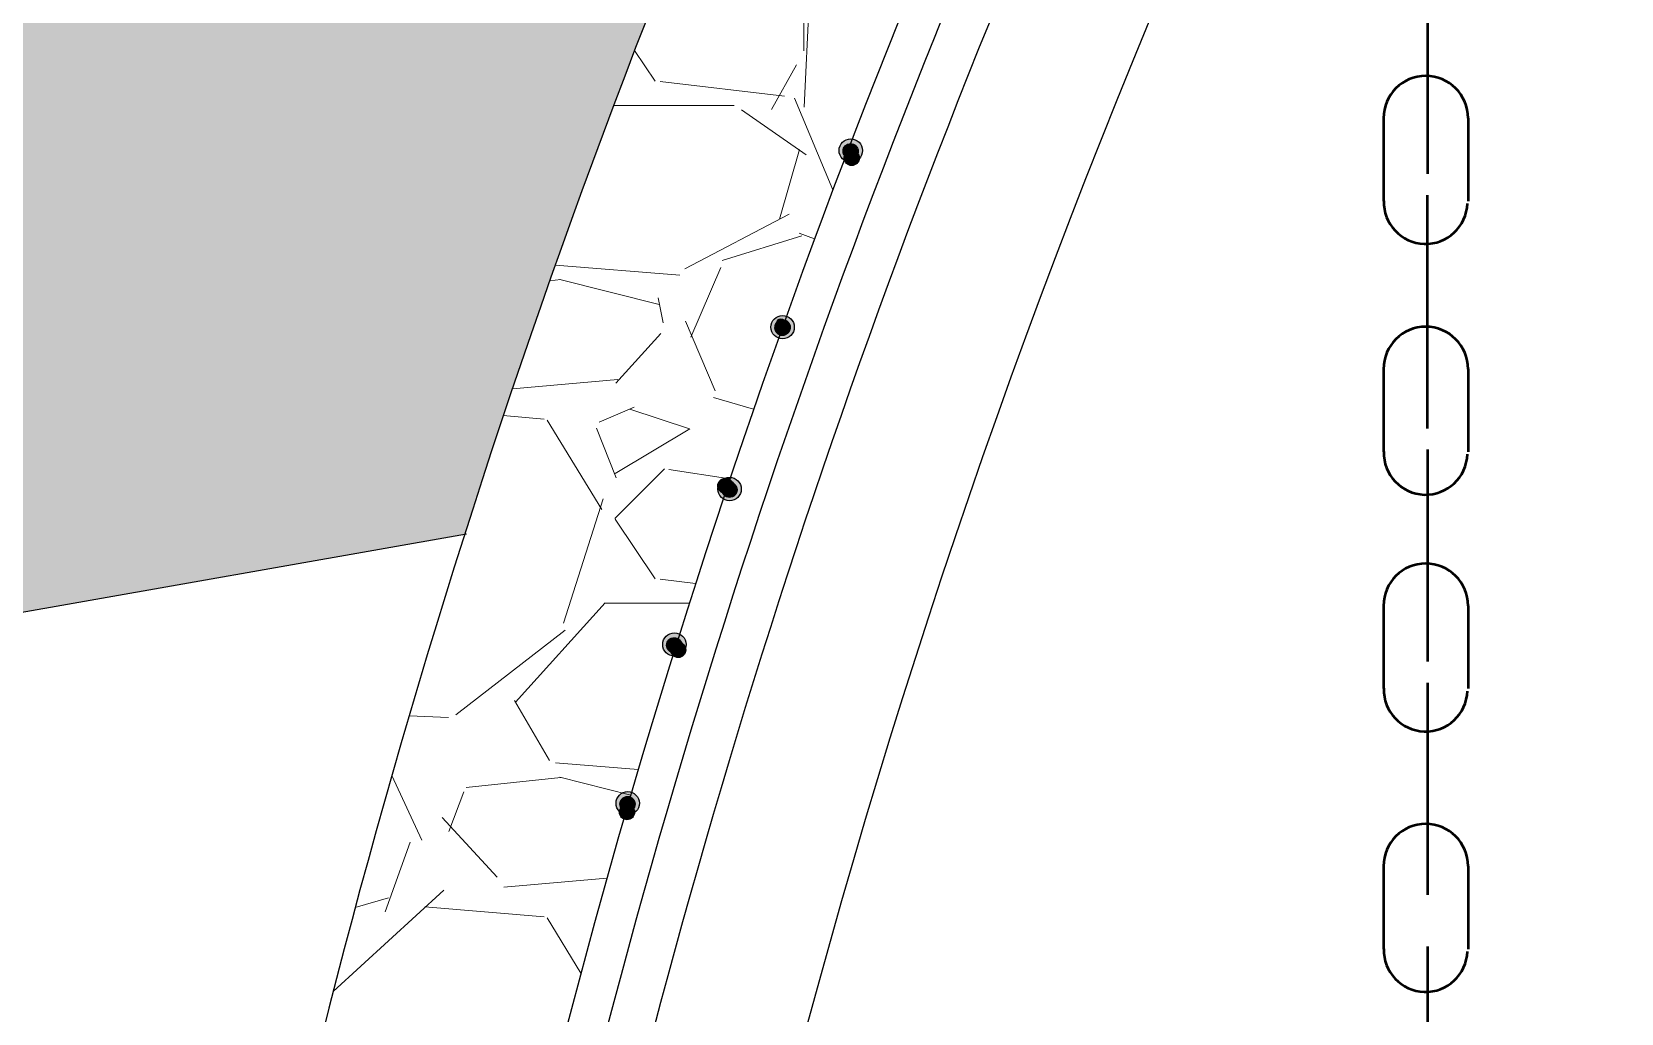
# Model space of a CAD drawing. Header units: millimetres. Extents: x -46762 to 161452, y -66984 to 31524.
# Drawn here: x -41560 to -40546, y -10962 to -10336 of the extents above; entities that cross this region are included whole.
import ezdxf

# ---------------------------------------------------------------- set-up
doc = ezdxf.new("R2010")
doc.units = ezdxf.units.MM
doc.header["$LTSCALE"] = 0.5

msp = doc.modelspace()

# ---------------------------------------------------------------- hatches: boundary and pattern name
h = msp.add_hatch(color=253)
edge = h.paths.add_edge_path()
edge.add_arc((-40560.81554833348, -9471.19466063724), 750.8677013609963, 169.7869632429747, 179.9999999999986, ccw=False)
edge.add_line((-41299.78596844349, -9338.05930414019), (-42195.51129969807, -9497.489994129392))
edge.add_spline(control_points=[(-42195.51129969822, -9497.48999412971), (-42203.95704006245, -9512.279287238702), (-42285.22617153623, -9660.926763339403), (-42378.54440431749, -9970.760183376982), (-42373.85420781885, -10414.21042860185), (-42357.0918755703, -10699.98011144869), (-42335.4875966441, -10842.22618739212)], knot_values=[6.856157176669029, 6.856157176669029, 6.856157176669029, 6.856157176669029, 7.879986155391713, 17.03746353602673, 25.78178237767091, 34.33410538943274, 34.33410538943274, 34.33410538943274, 34.33410538943274], degree=3, periodic=0)
edge.add_line((-42335.48759664411, -10842.22618739212), (-41283.8804688426, -10656.79947765537))
edge.add_arc((-36082.69659062807, -12311.32365850064), 5458.000000000037, 155.4464043551236, 162.353856760346, ccw=False)
edge.add_arc((-40560.81554833348, -9471.194660637218), 750.8677013609963, 180.0000000000003, 229.6322607457674, ccw=False)
at = {"lineweight": 9}
h = msp.add_hatch(dxfattribs=at)
h.set_pattern_fill('GRAVEL', color=256, scale=12.5, style=0)
h.set_pattern_definition([(228.0128, (-97673.25584044286, -17195.62959779655), (-2540.002158237001, -2857.503511189072), [42.715125, -4228.8125]), (184.9697, (-97701.83084044285, -17227.37959779655), (3810.006163272391, 317.4977594234323), [73.300625, -7256.75]), (132.5104, (-97774.85584044286, -17233.72959779655), (3174.997689791462, -3492.503411557551), [51.68525, -5116.8375]), (267.2737, (-97898.68084044284, -17313.10459779655), (317.4986213535216, 6349.997956670803), [66.750625, -6608.3]), (292.8337, (-97901.85584044286, -17379.77959779655), (-1587.504506937738, 3810.002166256389), [65.45425000000002, -6479.975000000001]), (357.2737, (-97876.45584044285, -17440.10459779655), (-6349.997956670803, 317.4986213535219), [66.750625, -6608.3]), (37.6942, (-97809.78084044284, -17443.27959779655), (-4127.502607654991, -3174.997169623111), [88.27424999999998, -8739.1375]), (72.2553, (-97739.93084044284, -17389.30459779655), (2222.504445683399, 6985.002025754549), [83.34000000000002, -8250.6625]), (121.4296, (-97714.53084044285, -17309.92959779654), (-2540.00065440806, 4127.495144996587), [66.976625, -6630.687500000001]), (175.2364, (-97749.45584044285, -17252.77959779655), (3492.497256631807, -317.4970203401444), [76.4641249999998, -3746.737499999988]), (222.3974, (-97825.65584044284, -17246.42959779654), (-3810.000114654964, -3492.495456329621), [98.88475000000001, -9789.600000000002]), (138.8141, (-97584.35584044285, -17316.27959779655), (-2222.498584278092, 1904.997069640501), [33.750625, -3341.325]), (171.4692, (-97609.75584044286, -17294.05459779654), (4127.493699448925, -635.0016000057124), [64.21024999999979, -6356.824999999987]), (225, (-97673.25584044286, -17284.52959779655), (-6.661338147750939e-14, -317.4997835875247), [44.901125, -404.11125]), (203.1986, (-97695.48084044283, -17246.42959779654), (1587.505353198854, 635.0027842882831), [24.180125, -2393.825]), (291.8014, (-97717.70584044285, -17255.95459779655), (-317.5002227368137, 952.5006135914831), [34.19575, -1675.6]), (30.9638, (-97705.00584044284, -17287.70459779655), (952.4989943510283, 635.0004948325691), [55.53999999999981, -1795.787499999994]), (161.5651, (-97657.38084044284, -17259.12959779655), (635.0002897726226, -317.4995278081346), [40.160875, -963.8625]), (16.38950000000001, (-97901.85584044286, -17255.95459779655), (3175.001751746169, 952.4980187459755), [56.261, -5569.849999999999]), (70.3462, (-97847.88084044284, -17240.07959779655), (-1269.996461084563, -3492.495061068125), [47.19987500000001, -4672.775]), (293.1986, (-97657.38084044284, -17195.62959779655), (-635.002784288283, 1587.505353198854), [48.36, -2369.65]), (343.6105, (-97638.33084044285, -17240.07959779655), (-3175.001751746168, 952.4980187459764), [56.26099999999982, -5569.849999999988]), (339.444, (-97901.85584044286, -17452.80459779655), (-1587.501970531989, 634.9992295062673), [54.25437499999999, -2658.4625]), (294.7751, (-97851.05584044286, -17471.85459779655), (-1587.496300453355, 3492.498378269584), [45.4589999999999, -4500.449999999988]), (66.80140000000002, (-97654.20584044284, -17513.12959779655), (635.0027842882835, 1587.505353198854), [48.36, -2369.65]), (17.35400000000001, (-97635.15584044284, -17468.67959779655), (-4127.500222732495, -1269.998084450704), [53.22287499999998, -5269.049999999998]), (69.444, (-97809.78084044284, -17513.12959779655), (-634.9992295062681, -1587.501970531988), [27.12725, -2685.6]), (101.3098999999999, (-97673.25584044286, -17513.12959779655), (-317.4984328609186, 1269.995932612828), [16.18937499999996, -1602.749999999995]), (165.9638, (-97676.43084044284, -17497.25459779655), (952.5006693371466, -317.4994505154552), [65.45424999999999, -1243.63125]), (186.0090000000001, (-97739.93084044284, -17481.37959779655), (3174.995318053494, 317.4992585684823), [60.65837500000001, -6005.175000000001]), (303.6901, (-97705.00584044284, -17316.27959779655), (-317.5001089134041, 634.9993874039799), [45.79050000000001, -1098.9725]), (353.1572, (-97679.60584044285, -17354.37959779655), (5397.502232080428, -635.0028439568549), [79.94462499999997, -7914.499999999998]), (60.94540000000001, (-97600.23084044285, -17363.90459779655), (-1269.997045728636, -2222.494701354266), [32.6885, -3236.175]), (90, (-97584.35584044285, -17335.32959779655), (-317.5, 317.5), [19.05, -298.45]), (120.2564, (-97746.28084044287, -17471.85459779655), (1269.997308354514, -2222.498879059695), [44.108375, -4366.7375]), (48.01279999999999, (-97768.50584044284, -17433.75459779655), (2540.002158237001, 2857.503511189072), [85.430375, -4186.1]), (0, (-97711.35584044285, -17370.25459779655), (317.5, 317.5), [82.55, -234.95]), (325.3048, (-97628.80584044284, -17370.25459779655), (-3174.994498869211, 2222.500211310596), [50.20124999999999, -4969.9125]), (254.0546, (-97587.53084044285, -17398.82959779655), (-317.5008099626843, -1270.003025400453), [46.22862500000001, -2265.212500000001]), (207.646, (-97600.23084044285, -17443.27959779655), (-6032.49788112784, -3175.001996840424), [75.268125, -7451.5625]), (175.4261, (-97666.90584044284, -17478.20459779655), (-4127.500950593439, 317.4984639024328), [79.6286249999998, -7883.224999999977]), (175.4261, (-97666.90584044284, -17478.20459779655), (-4127.500950593439, 317.4984639024328), [79.6286249999998, -7883.224999999977])])
h.paths.add_polyline_path([(-41540.69659062804, -12311.32365850059), (-41390.69659062804, -12311.32365850059, -0.0001042586763894276), (-41390.69612904984, -12309.11003835568, -0.9973506290016769), (-41390.69144671169, -12303.93395011355, -0.004305426523859649), (-41389.77707802175, -12212.52740186487, -1.473526774929528), (-41389.68536941563, -12207.71814791844, -0.005066326501370915), (-41386.49624560055, -12100.19995089266, -1.112084997702293), (-41386.28903069973, -12095.05708777183, -0.005350321589187423), (-41380.44655228085, -11981.61265806564, -0.4542052786664174), (-41380.20300319829, -11977.722386355, -0.004934146121778235), (-41372.58760844613, -11873.24031071373, -0.7936622886480488), (-41372.16918404572, -11868.21680515327, -0.003310745211521004), (-41365.83750689286, -11798.20957870081, -1.087340139423453), (-41365.33639719625, -11793.07596283616, -0.003904411019391069), (-41356.59873246224, -11710.64054873563, -0.6073306999387059), (-41356.07698104993, -11706.07721455063, -0.003299585638751494), (-41347.62970052486, -11636.5323216323, -0.5027106402371736), (-41347.09996308027, -11632.4119321961, -0.003391322103162824), (-41337.40628861476, -11561.06371029261, -1.496068409129267), (-41336.72813605861, -11556.32927466645, -0.002401056172353598), (-41329.23480965135, -11505.90406826923, -1.124484418045028), (-41328.45231721077, -11500.82328402521, -0.003121577554230804), (-41317.92353441662, -11435.38824590984, -0.6023926523277325), (-41317.16650130754, -11430.87561676786, -0.005136166925415834), (-41297.97478726407, -11323.52948373881, -0.960800169602723), (-41297.00983154224, -11318.4483261312, -0.00413542035456034), (-41279.87348207906, -11232.33507701874, -0.8266089889817111), (-41278.83771293257, -11227.3580515295, -0.005954579095319986), (-41251.54841071196, -11103.91533402378, -1.198419863314069), (-41250.38765252446, -11098.95692817666, -0.005864453828018109), (-41220.52939920101, -10978.08023318348, -0.612418671185467), (-41219.36937789139, -10973.61790737722, -0.006852718544757916), (-41180.77730537836, -10833.33954969186, -1.011185224164861), (-41179.33371141623, -10828.36915515123, -0.004887072080722251), (-41149.37280955444, -10729.02909282517, -0.5439786040997394), (-41148.07573572842, -10724.88169095739, -0.004837462663559269), (-41116.43223861218, -10627.17122293723, -0.6488032728851635), (-41114.93049100698, -10622.68930735245, -0.004915722120947439), (-41080.75671175927, -10524.07464799359, -2.599038226614415), (-41079.58744091027, -10520.80813766139, -0.00528664198268659), (-41040.6101716241, -10415.55022178009, -0.4812710198482674), (-41039.16395354725, -10411.77232191681, -0.005588742636414888), (-40995.46511136138, -10301.455637537, -0.5761929326107477), (-40993.76772079793, -10297.31165396536, -0.004378577211287336), (-40957.74251213831, -10211.61147270781, -0.894546605724805), (-40955.70533201515, -10206.88791313677, -0.004053369807435489), (-40920.94630879644, -10128.15997598765, -1.386552306963299), (-40918.92416773997, -10123.68410355043, -0.004059737370771231), (-40882.76331197946, -10045.44116583356, -0.796052295436646), (-40880.60782096307, -10040.8805683032, -0.004003982950440157), (-40843.63097159209, -9964.33243138562), (-40978.32448607621, -9898.318994329844, 0.1149886306099505)])
h = msp.add_hatch(color=256)
h.paths.add_polyline_path([(-41037.34803065046, -10404.41073788688, 0.0001468720347857163), (-41037.35431355993, -10407.52911853279, -0.4075683121169166), (-41032.63166441589, -10412.36040775162, -0.2818111886752684), (-41035.26679932029, -10416.6644578643), (-41031.65361800385, -10416.6644578643, 0.1768496511547933), (-41029.900442949, -10411.86279980919, 0.4140376673082951)])
h.paths.add_polyline_path([(-41037.35431355993, -10407.52911853279, -0.0001468720347857169), (-41037.34803065046, -10404.41073788688, 0.4143894793180001), (-41044.80456948155, -10411.86279980919, 0.1768496511547933), (-41043.0513944267, -10416.6644578643), (-41039.66160711127, -10416.6644578643, -0.2818111886752684), (-41042.29674201566, -10412.36040775162, -0.4208901854230835)])
h.paths.add_polyline_path([(-41031.65361800385, -10416.6644578643), (-41035.26679932029, -10416.6644578643, -0.2405059389793157), (-41039.66160711127, -10416.6644578643), (-41043.0513944267, -10416.6644578643, 0.4650740833706085)])
h = msp.add_hatch(color=256)
edge = h.paths.add_edge_path()
edge.add_arc((-41037.46420321577, -10412.36040775162), 4.832538799884284, 0, 360)
edge = h.paths.add_edge_path(flags=16)
edge.add_arc((-41037.46420321577, -10412.36040775162), 2.588054287070918, 0, 360)
h = msp.add_hatch(color=256)
h.paths.add_polyline_path([(-41042.17175331038, -10411.2684355179, -0.00032442072729859), (-41039.92025610899, -10411.54442418649, -0.8203955301075307), (-41034.88296937874, -10412.17263961973, -0.0003244207272990215), (-41032.63265168427, -10412.45808605433, 0.005053543832042459), (-41032.63166441589, -10412.36040775162, 0.89206796145849)])
h.paths.add_polyline_path([(-41032.63265168427, -10412.45808605433, 0.0003244207272989703), (-41034.88296937874, -10412.17263961973, -0.01815590774407738), (-41034.87614892871, -10412.36040775162, -1), (-41040.05225750284, -10412.36040775162, -0.0803624715725062), (-41039.92025610899, -10411.54442418648, 0.0003244207272985405), (-41042.17175331038, -10411.2684355179, 0.05704448293656798), (-41042.29674201566, -10412.36040775162, 0.989943732125018)])
for points in [[(-41039.94056050239, -10411.86279980919, 0.4142135623730951), (-41037.35250621528, -10414.45085409626), (-41037.35250621528, -10411.86279980919), (-41034.76445192825, -10411.86279980919, 1)], [(-41040.96720563482, -10414.23851544135, 0.4142135623730951), (-41038.3791513477, -10416.82656972842), (-41038.3791513477, -10414.23851544135), (-41035.79109706068, -10414.23851544135, 1)], [(-41040.0522575028, -10412.36040775162, 0.4142135623730951), (-41037.46420321577, -10414.94846203869), (-41037.46420321577, -10412.36040775162), (-41034.87614892866, -10412.36040775162, 1)], [(-41039.34631280245, -10416.65866271086, 0.4142135623730951), (-41036.75825851543, -10419.24671699793), (-41036.75825851543, -10416.65866271086), (-41034.17020422831, -10416.65866271086, 1)], [(-41035.79109706068, -10414.23851544135), (-41038.3791513477, -10414.23851544135), (-41038.3791513477, -10416.82656972842, 0.4142135623730951)], [(-41034.87614892866, -10412.36040775162), (-41037.46420321577, -10412.36040775162), (-41037.46420321577, -10414.94846203869, 0.4142135623730951)], [(-41034.76445192825, -10411.86279980919), (-41037.35250621528, -10411.86279980919), (-41037.35250621528, -10414.45085409626, 0.4142135623730951)], [(-41034.17020422831, -10416.65866271086), (-41036.75825851543, -10416.65866271086), (-41036.75825851543, -10419.24671699793, 0.4142135623730951)], [(-41084.56837316715, -10521.79411941303, 0.4142135623730951), (-41081.98031888003, -10524.3821737001), (-41081.98031888003, -10521.79411941303), (-41079.392264593, -10521.79411941303, 1)], [(-41083.56816005107, -10525.06986388903, 0.4142135623730951), (-41080.98010576404, -10527.65791817611), (-41080.98010576404, -10525.06986388903), (-41078.39205147693, -10525.06986388903, 1)], [(-41083.45646305058, -10524.5722559466, 0.4142135623730951), (-41080.86840876355, -10527.16031023368), (-41080.86840876355, -10524.5722559466), (-41078.28035447643, -10524.5722559466, 1)], [(-41083.45646305066, -10524.5722559466, 0.4142135623730951), (-41080.86840876355, -10527.16031023368), (-41080.86840876355, -10524.5722559466), (-41078.28035447652, -10524.5722559466, 1)], [(-41079.392264593, -10521.79411941303), (-41081.98031888003, -10521.79411941303), (-41081.98031888003, -10524.3821737001, 0.4142135623730951)], [(-41078.39205147693, -10525.06986388903), (-41080.98010576404, -10525.06986388903), (-41080.98010576404, -10527.65791817611, 0.4142135623730951)], [(-41078.28035447643, -10524.5722559466), (-41080.86840876355, -10524.5722559466), (-41080.86840876355, -10527.16031023368, 0.4142135623730951)], [(-41078.28035447652, -10524.5722559466), (-41080.86840876355, -10524.5722559466), (-41080.86840876355, -10527.16031023368, 0.4142135623730951)], [(-41119.96914747321, -10625.76294901257, 0.4142135623730951), (-41117.38109318618, -10628.35100329964), (-41117.38109318618, -10625.76294901257), (-41114.79303889906, -10625.76294901257, 1)], [(-41114.79303889906, -10625.76294901257), (-41117.38109318618, -10625.76294901257), (-41117.38109318618, -10628.35100329964, 0.4142135623730951)], [(-41117.38109318614, -10628.35100329964, 0.4142135623730951), (-41114.79303889911, -10630.93905758671), (-41114.79303889911, -10628.35100329964), (-41112.20498461199, -10628.35100329964, 1)], [(-41117.26939618573, -10625.26534107014, 0.4142135623730951), (-41114.68134189861, -10627.85339535721), (-41114.68134189861, -10625.26534107014), (-41112.09328761158, -10625.26534107014, 1)], [(-41117.26939618573, -10627.85339535721, 0.4142135623730951), (-41114.68134189861, -10630.44144964428), (-41114.68134189861, -10627.85339535721), (-41112.09328761158, -10627.85339535721, 1)], [(-41112.20498461199, -10628.35100329964), (-41114.79303889911, -10628.35100329964), (-41114.79303889911, -10630.93905758671, 0.4142135623730951)], [(-41112.09328761158, -10625.26534107014), (-41114.68134189861, -10625.26534107014), (-41114.68134189861, -10627.85339535721, 0.4142135623730951)], [(-41112.09328761158, -10627.85339535721), (-41114.68134189861, -10627.85339535721), (-41114.68134189861, -10630.44144964428, 0.4142135623730951)], [(-41152.64050546329, -10727.4827533163, 0.4142135623730951), (-41150.05245117626, -10730.07080760337), (-41150.05245117626, -10727.4827533163), (-41147.46439688915, -10727.4827533163, 1)], [(-41152.52880846288, -10726.98514537386, 0.4142135623730951), (-41149.94075417577, -10729.57319966094), (-41149.94075417577, -10726.98514537386), (-41147.35269988874, -10726.98514537386, 1)], [(-41150.08199830928, -10730.46076418521, 0.4142135623730951), (-41147.49394402225, -10733.04881847228), (-41147.49394402225, -10730.46076418521), (-41144.90588973514, -10730.46076418521, 1)], [(-41147.46439688915, -10727.4827533163), (-41150.05245117626, -10727.4827533163), (-41150.05245117626, -10730.07080760337, 0.4142135623730951)], [(-41149.97030130887, -10727.37510195571, 0.4142135623730951), (-41147.38224702176, -10729.96315624278), (-41147.38224702176, -10727.37510195571), (-41144.79419273473, -10727.37510195571, 1)], [(-41147.35269988874, -10726.98514537386), (-41149.94075417577, -10726.98514537386), (-41149.94075417577, -10729.57319966094, 0.4142135623730951)], [(-41144.90588973514, -10730.46076418521), (-41147.49394402225, -10730.46076418521), (-41147.49394402225, -10733.04881847228, 0.4142135623730951)], [(-41144.79419273473, -10727.37510195571), (-41147.38224702176, -10727.37510195571), (-41147.38224702176, -10729.96315624278, 0.4142135623730951)], [(-41182.78290343242, -10833.93198584231, 0.4142135623730951), (-41180.19484914539, -10836.52004012939), (-41180.19484914539, -10833.93198584231), (-41177.60679485828, -10833.93198584231, 1)], [(-41182.67120643193, -10830.84632361281, 0.4142135623730951), (-41180.0831521449, -10833.43437789988), (-41180.0831521449, -10830.84632361281), (-41177.49509785778, -10830.84632361281, 1)], [(-41182.41724956741, -10828.78183822286, 0.4142135623730951), (-41179.8291952804, -10831.36989250993), (-41179.8291952804, -10828.78183822286), (-41177.24114099328, -10828.78183822286, 1)], [(-41182.30555256701, -10828.28423028043, 0.4142135623730951), (-41179.71749827989, -10830.8722845675), (-41179.71749827989, -10828.28423028043), (-41177.12944399286, -10828.28423028043, 1)], [(-41177.60679485828, -10833.93198584231), (-41180.19484914539, -10833.93198584231), (-41180.19484914539, -10836.52004012939, 0.4142135623730951)], [(-41177.49509785778, -10830.84632361281), (-41180.0831521449, -10830.84632361281), (-41180.0831521449, -10833.43437789988, 0.4142135623730951)], [(-41177.24114099328, -10828.78183822286), (-41179.8291952804, -10828.78183822286), (-41179.8291952804, -10831.36989250993, 0.4142135623730951)], [(-41177.12944399286, -10828.28423028043), (-41179.71749827989, -10828.28423028043), (-41179.71749827989, -10830.8722845675, 0.4142135623730951)]]:
    msp.add_hatch(color=256).paths.add_polyline_path(points)
h = msp.add_hatch(color=256)
edge = h.paths.add_edge_path()
edge.add_arc((-41036.75825851542, -10416.65866271086), 4.832538799884284, 0, 360)
edge = h.paths.add_edge_path(flags=16)
edge.add_arc((-41036.75825851542, -10416.65866271086), 2.588054287070918, 0, 360)
h = msp.add_hatch(color=256)
h.paths.add_polyline_path([(-41041.46580861002, -10415.56669047715, -0.00032442072729859), (-41039.21431140864, -10415.84267914574, -0.8203955301075307), (-41034.17702467839, -10416.47089457897, -0.0003244207272990215), (-41031.92670698393, -10416.75634101358, 0.005053543832042459), (-41031.92571971554, -10416.65866271086, 0.89206796145849)])
h.paths.add_polyline_path([(-41031.92670698393, -10416.75634101358, 0.0003244207272989703), (-41034.17702467839, -10416.47089457897, -0.01815590774407738), (-41034.17020422836, -10416.65866271086, -1), (-41039.34631280249, -10416.65866271086, -0.0803624715725062), (-41039.21431140864, -10415.84267914573, 0.0003244207272985405), (-41041.46580861002, -10415.56669047715, 0.05704448293656798), (-41041.59079731531, -10416.65866271086, 0.989943732125018)])
h = msp.add_hatch(color=256)
h.paths.add_polyline_path([(-41080.86393319874, -10517.1201940243, 0.0001468720347857163), (-41080.87021610819, -10520.23857467021, -0.4075683121169166), (-41076.14756696417, -10525.06986388903, -0.2818111886752684), (-41078.78270186856, -10529.37391400172), (-41075.16952055212, -10529.37391400172, 0.1768496511547933), (-41073.41634549727, -10524.5722559466, 0.4140376673082951)])
h.paths.add_polyline_path([(-41080.8702161082, -10520.23857467021, -0.0001468720347857169), (-41080.86393319874, -10517.1201940243, 0.4143894793180001), (-41088.32047202982, -10524.5722559466, 0.1768496511547933), (-41086.56729697497, -10529.37391400172), (-41083.17750965954, -10529.37391400172, -0.2818111886752684), (-41085.81264456394, -10525.06986388903, -0.4208901854230835)])
h.paths.add_polyline_path([(-41075.16952055212, -10529.37391400172), (-41078.78270186856, -10529.37391400172, -0.2405059389793157), (-41083.17750965954, -10529.37391400172), (-41086.56729697497, -10529.37391400172, 0.4650740833706085)])
h = msp.add_hatch(color=256)
edge = h.paths.add_edge_path()
edge.add_arc((-41080.98010576404, -10525.06986388904), 4.832538799884284, 0, 360)
edge = h.paths.add_edge_path(flags=16)
edge.add_arc((-41080.98010576404, -10525.06986388904), 2.588054287070918, 0, 360)
h = msp.add_hatch(color=256)
h.paths.add_polyline_path([(-41085.68765585865, -10523.97789165532, -0.00032442072729859), (-41083.43615865726, -10524.25388032391, -0.8203955301075307), (-41078.39887192701, -10524.88209575715, -0.0003244207272990215), (-41076.14855423254, -10525.16754219174, 0.005053543832042459), (-41076.14756696417, -10525.06986388903, 0.89206796145849)])
h.paths.add_polyline_path([(-41076.14855423254, -10525.16754219174, 0.0003244207272989703), (-41078.39887192701, -10524.88209575715, -0.01815590774407738), (-41078.39205147697, -10525.06986388903, -1), (-41083.56816005112, -10525.06986388903, -0.0803624715725062), (-41083.43615865726, -10524.2538803239, 0.0003244207272985405), (-41085.68765585865, -10523.97789165532, 0.05704448293656798), (-41085.81264456394, -10525.06986388903, 0.989943732125018)])
h = msp.add_hatch(color=256)
edge = h.paths.add_edge_path()
edge.add_arc((-41080.86840876354, -10524.5722559466), 4.832538799884284, 0, 360)
edge = h.paths.add_edge_path(flags=16)
edge.add_arc((-41080.86840876354, -10524.5722559466), 2.588054287070918, 0, 360)
h = msp.add_hatch(color=256)
h.paths.add_polyline_path([(-41085.57595885816, -10523.4802837129, -0.00032442072729859), (-41083.32446165677, -10523.75627238148, -0.8203955301075307), (-41078.2871749265, -10524.38448781472, -0.0003244207272990215), (-41076.03685723204, -10524.66993424931, 0.005053543832042459), (-41076.03586996366, -10524.5722559466, 0.89206796145849)])
h.paths.add_polyline_path([(-41076.03685723204, -10524.66993424931, 0.0003244207272989703), (-41078.2871749265, -10524.38448781472, -0.01815590774407738), (-41078.28035447648, -10524.5722559466, -1), (-41083.45646305062, -10524.5722559466, -0.0803624715725062), (-41083.32446165677, -10523.75627238148, 0.0003244207272985405), (-41085.57595885816, -10523.4802837129, 0.05704448293656798), (-41085.70094756343, -10524.5722559466, 0.989943732125018)])
h = msp.add_hatch(color=256)
edge = h.paths.add_edge_path()
edge.add_arc((-41117.38109318617, -10625.76294901257), 4.832538799884284, 0, 360)
edge = h.paths.add_edge_path(flags=16)
edge.add_arc((-41117.38109318617, -10625.76294901257), 2.588054287070918, 0, 360)
h = msp.add_hatch(color=256)
h.paths.add_polyline_path([(-41122.08864328079, -10624.67097677885, -0.00032442072729859), (-41119.8371460794, -10624.94696544744, -0.8203955301075307), (-41114.79985934914, -10625.57518088068, -0.0003244207272990215), (-41112.54954165468, -10625.86062731528, 0.005053543832042459), (-41112.54855438629, -10625.76294901257, 0.89206796145849)])
h.paths.add_polyline_path([(-41112.54954165468, -10625.86062731528, 0.0003244207272989703), (-41114.79985934914, -10625.57518088068, -0.01815590774407738), (-41114.79303889911, -10625.76294901257, -1), (-41119.96914747325, -10625.76294901257, -0.0803624715725062), (-41119.8371460794, -10624.94696544743, 0.0003244207272985405), (-41122.08864328079, -10624.67097677885, 0.05704448293656798), (-41122.21363198606, -10625.76294901257, 0.989943732125018)])
h = msp.add_hatch(color=256)
h.paths.add_polyline_path([(-41114.6768663338, -10620.4013334349, 0.0001468720347857163), (-41114.68314924325, -10623.51971408081, -0.4075683121169166), (-41109.96050009923, -10628.35100329964, -0.2818111886752684), (-41112.59563500363, -10632.65505341232), (-41108.98245368719, -10632.65505341232, 0.1768496511547933), (-41107.22927863232, -10627.85339535721, 0.4140376673082951)])
h.paths.add_polyline_path([(-41114.68314924325, -10623.51971408081, -0.0001468720347857169), (-41114.6768663338, -10620.4013334349, 0.4143894793180001), (-41122.13340516489, -10627.85339535721, 0.1768496511547933), (-41120.38023011004, -10632.65505341232), (-41116.99044279459, -10632.65505341232, -0.2818111886752684), (-41119.62557769899, -10628.35100329964, -0.4208901854230835)])
h.paths.add_polyline_path([(-41108.98245368719, -10632.65505341232), (-41112.59563500363, -10632.65505341232, -0.2405059389793157), (-41116.99044279459, -10632.65505341232), (-41120.38023011004, -10632.65505341232, 0.4650740833706085)])
h = msp.add_hatch(color=256)
edge = h.paths.add_edge_path()
edge.add_arc((-41114.79303889911, -10628.35100329964), 4.832538799884284, 0, 360)
edge = h.paths.add_edge_path(flags=16)
edge.add_arc((-41114.79303889911, -10628.35100329964), 2.588054287070918, 0, 360)
h = msp.add_hatch(color=256)
h.paths.add_polyline_path([(-41119.50058899372, -10627.25903106593, -0.00032442072729859), (-41117.24909179233, -10627.53501973451, -0.8203955301075307), (-41112.21180506206, -10628.16323516775, -0.0003244207272990215), (-41109.9614873676, -10628.44868160235, 0.005053543832042459), (-41109.96050009923, -10628.35100329964, 0.89206796145849)])
h.paths.add_polyline_path([(-41109.9614873676, -10628.44868160235, 0.0003244207272989703), (-41112.21180506206, -10628.16323516775, -0.01815590774407738), (-41112.20498461204, -10628.35100329964, -1), (-41117.38109318618, -10628.35100329964, -0.0803624715725062), (-41117.24909179233, -10627.53501973451, 0.0003244207272985405), (-41119.50058899372, -10627.25903106593, 0.05704448293656798), (-41119.62557769899, -10628.35100329964, 0.989943732125018)])
h = msp.add_hatch(color=256)
h.paths.add_polyline_path([(-41149.93627861096, -10719.53308345156, 0.0001468720347857163), (-41149.94256152041, -10722.65146409747, -0.4075683121169166), (-41145.21991237639, -10727.4827533163, -0.2818111886752684), (-41147.85504728078, -10731.78680342898), (-41144.24186596434, -10731.78680342898, 0.1768496511547933), (-41142.48869090949, -10726.98514537386, 0.4140376673082951)])
h.paths.add_polyline_path([(-41149.94256152042, -10722.65146409747, -0.0001468720347857169), (-41149.93627861096, -10719.53308345156, 0.4143894793180001), (-41157.39281744204, -10726.98514537386, 0.1768496511547933), (-41155.63964238719, -10731.78680342898), (-41152.24985507174, -10731.78680342898, -0.2818111886752684), (-41154.88498997614, -10727.4827533163, -0.4208901854230835)])
h.paths.add_polyline_path([(-41144.24186596434, -10731.78680342898), (-41147.85504728078, -10731.78680342898, -0.2405059389793157), (-41152.24985507174, -10731.78680342898), (-41155.63964238719, -10731.78680342898, 0.4650740833706085)])
h = msp.add_hatch(color=256)
edge = h.paths.add_edge_path()
edge.add_arc((-41150.05245117626, -10727.4827533163), 4.832538799884284, 0, 360)
edge = h.paths.add_edge_path(flags=16)
edge.add_arc((-41150.05245117626, -10727.4827533163), 2.588054287070918, 0, 360)
h = msp.add_hatch(color=256)
h.paths.add_polyline_path([(-41154.76000127087, -10726.39078108258, -0.00032442072729859), (-41152.50850406948, -10726.66676975117, -0.8203955301075307), (-41147.47121733923, -10727.29498518441, -0.0003244207272990215), (-41145.22089964476, -10727.58043161901, 0.005053543832042459), (-41145.21991237639, -10727.4827533163, 0.89206796145849)])
h.paths.add_polyline_path([(-41145.22089964476, -10727.58043161901, 0.0003244207272989703), (-41147.47121733923, -10727.29498518441, -0.01815590774407738), (-41147.46439688919, -10727.4827533163, -1), (-41152.64050546334, -10727.4827533163, -0.0803624715725062), (-41152.50850406948, -10726.66676975116, 0.0003244207272985405), (-41154.76000127087, -10726.39078108258, 0.05704448293656798), (-41154.88498997614, -10727.4827533163, 0.989943732125018)])
h = msp.add_hatch(color=256)
edge = h.paths.add_edge_path()
edge.add_arc((-41147.49394402225, -10730.46076418521), 4.832538799884284, 0, 360)
edge = h.paths.add_edge_path(flags=16)
edge.add_arc((-41147.49394402225, -10730.46076418521), 2.588054287070918, 0, 360)
h = msp.add_hatch(color=256)
h.paths.add_polyline_path([(-41152.20149411686, -10729.3687919515, -0.00032442072729859), (-41149.94999691547, -10729.64478062008, -0.8203955301075307), (-41144.91271018522, -10730.27299605332, -0.0003244207272990215), (-41142.66239249075, -10730.55844248792, 0.005053543832042459), (-41142.66140522237, -10730.46076418521, 0.89206796145849)])
h.paths.add_polyline_path([(-41142.66239249075, -10730.55844248792, 0.0003244207272989703), (-41144.91271018522, -10730.27299605332, -0.01815590774407738), (-41144.90588973518, -10730.46076418521, -1), (-41150.08199830932, -10730.46076418521, -0.0803624715725062), (-41149.94999691547, -10729.64478062008, 0.0003244207272985405), (-41152.20149411686, -10729.3687919515, 0.05704448293656798), (-41152.32648282214, -10730.46076418521, 0.989943732125018)])
h = msp.add_hatch(color=256)
h.paths.add_polyline_path([(-41179.71302271508, -10820.83216835813, 0.0001468720347857163), (-41179.71930562455, -10823.95054900403, -0.4075683121169166), (-41174.99665648051, -10828.78183822286, -0.2818111886752684), (-41177.63179138491, -10833.08588833554), (-41174.01861006847, -10833.08588833554, 0.1768496511547933), (-41172.26543501361, -10828.28423028043, 0.4140376673082951)])
h.paths.add_polyline_path([(-41179.71930562455, -10823.95054900403, -0.0001468720347857169), (-41179.71302271508, -10820.83216835813, 0.4143894793180001), (-41187.16956154616, -10828.28423028043, 0.1768496511547933), (-41185.41638649131, -10833.08588833554), (-41182.02659917588, -10833.08588833554, -0.2818111886752684), (-41184.66173408028, -10828.78183822286, -0.4208901854230835)])
h.paths.add_polyline_path([(-41174.01861006847, -10833.08588833554), (-41177.63179138491, -10833.08588833554, -0.2405059389793157), (-41182.02659917588, -10833.08588833554), (-41185.41638649131, -10833.08588833554, 0.4650740833706085)])
h = msp.add_hatch(color=256)
edge = h.paths.add_edge_path()
edge.add_arc((-41179.82919528038, -10828.78183822286), 4.832538799884284, 0, 360)
edge = h.paths.add_edge_path(flags=16)
edge.add_arc((-41179.82919528038, -10828.78183822286), 2.588054287070918, 0, 360)
h = msp.add_hatch(color=256)
h.paths.add_polyline_path([(-41184.53674537499, -10827.68986598915, -0.00032442072729859), (-41182.2852481736, -10827.96585465774, -0.8203955301075307), (-41177.24796144335, -10828.59407009097, -0.0003244207272990215), (-41174.99764374889, -10828.87951652557, 0.005053543832042459), (-41174.99665648051, -10828.78183822286, 0.89206796145849)])
h.paths.add_polyline_path([(-41174.99764374889, -10828.87951652557, 0.0003244207272989703), (-41177.24796144335, -10828.59407009097, -0.01815590774407738), (-41177.24114099333, -10828.78183822286, -1), (-41182.41724956746, -10828.78183822286, -0.0803624715725062), (-41182.2852481736, -10827.96585465773, 0.0003244207272985405), (-41184.53674537499, -10827.68986598915, 0.05704448293656798), (-41184.66173408028, -10828.78183822286, 0.989943732125018)])
h = msp.add_hatch(color=256)
edge = h.paths.add_edge_path()
edge.add_arc((-41180.19484914539, -10833.93198584232), 4.832538799884284, 0, 360)
edge = h.paths.add_edge_path(flags=16)
edge.add_arc((-41180.19484914539, -10833.93198584232), 2.588054287070918, 0, 360)
h = msp.add_hatch(color=256)
h.paths.add_polyline_path([(-41184.90239924, -10832.8400136086, -0.00032442072729859), (-41182.65090203861, -10833.11600227719, -0.8203955301075307), (-41177.61361530836, -10833.74421771043, -0.0003244207272990215), (-41175.36329761389, -10834.02966414502, 0.005053543832042459), (-41175.36231034552, -10833.93198584231, 0.89206796145849)])
h.paths.add_polyline_path([(-41175.36329761389, -10834.02966414502, 0.0003244207272989703), (-41177.61361530836, -10833.74421771043, -0.01815590774407738), (-41177.60679485834, -10833.93198584231, -1), (-41182.78290343247, -10833.93198584231, -0.0803624715725062), (-41182.65090203861, -10833.11600227718, 0.0003244207272985405), (-41184.90239924, -10832.8400136086, 0.05704448293656798), (-41185.02738794529, -10833.93198584231, 0.989943732125018)])

# ---------------------------------------------------------------- linework, layer by layer
at = {"linetype": 'Continuous', "lineweight": 50}
for p, q in [((-40669.19689714629, -10291.52813639478), (-40669.19689714629, -10426.70514826548)), ((-40669.19689714629, -10602.56059765626), (-40669.19689714629, -10737.73760952696)), ((-40669.19689714629, -10751.45143163905), (-40669.19689714629, -10886.62844350976)), ((-40669.19689714629, -10919.73001800433), (-40669.19689714629, -11054.90702987504))]:
    msp.add_line(p, q, dxfattribs=at)
at = {"lineweight": 50}
for p, q in [((-40697.024421945076, -10444.10926469553), (-40697.024421945076, -10391.22046001491)), ((-40642.95468160984, -10444.10926469553), (-40642.95468160984, -10391.22046001491)), ((-40669.4444542519, -10440.46927180062), (-40669.4444542519, -10589.27723063364)), ((-40697.024421945076, -10604.0989860061), (-40697.024421945076, -10551.21018132549)), ((-40642.95468160984, -10604.0989860061), (-40642.95468160984, -10551.21018132549)), ((-40697.024421945076, -10755.14172595701), (-40697.024421945076, -10702.2529212764)), ((-40642.95468160984, -10755.14172595701), (-40642.95468160984, -10702.2529212764)), ((-40697.024421945076, -10921.26840635417), (-40697.024421945076, -10868.37960167356)), ((-40642.95468160984, -10921.26840635417), (-40642.95468160984, -10868.37960167356))]:
    msp.add_line(p, q, dxfattribs=at)
msp.add_line((-41282.55792385628, -10656.56627729108), (-42335.4875966441, -10842.22618739212))
for centre, radius in [((-41037.35250621528, -10411.86279980919), 7.452063266274418), ((-41037.46420321577, -10412.36040775162), 4.832538799884284), ((-41037.35250621528, -10411.86279980919), 2.588054287070918), ((-41036.75825851542, -10416.65866271086), 4.832538799884284), ((-41038.3791513477, -10414.23851544135), 2.588054287070918), ((-41037.46420321577, -10412.36040775162), 2.588054287070918), ((-41036.75825851542, -10416.65866271086), 2.588054287070918), ((-41080.86840876354, -10524.5722559466), 7.452063266274418), ((-41080.98010576404, -10525.06986388904), 4.832538799884284), ((-41080.86840876354, -10524.5722559466), 4.832538799884284), ((-41081.98031888003, -10521.79411941303), 2.588054287070918), ((-41080.98010576404, -10525.06986388904), 2.588054287070918), ((-41080.86840876354, -10524.5722559466), 2.588054287070918), ((-41080.86840876354, -10524.5722559466), 2.588054287070918), ((-41117.38109318617, -10625.76294901257), 4.832538799884284), ((-41114.68134189861, -10627.85339535721), 7.452063266274418), ((-41117.38109318617, -10625.76294901257), 2.588054287070918), ((-41114.79303889911, -10628.35100329964), 4.832538799884284), ((-41114.79303889911, -10628.35100329964), 2.588054287070918), ((-41114.68134189861, -10625.26534107014), 2.588054287070918), ((-41114.68134189861, -10627.85339535721), 2.588054287070918), ((-41149.94075417576, -10726.98514537387), 7.452063266274418), ((-41150.05245117626, -10727.4827533163), 4.832538799884284), ((-41150.05245117626, -10727.4827533163), 2.588054287070918), ((-41149.94075417576, -10726.98514537387), 2.588054287070918), ((-41147.49394402225, -10730.46076418521), 4.832538799884284), ((-41147.49394402225, -10730.46076418521), 2.588054287070918), ((-41147.38224702176, -10727.37510195571), 2.588054287070918), ((-41179.71749827989, -10828.28423028043), 7.452063266274418), ((-41179.82919528038, -10828.78183822286), 4.832538799884284), ((-41180.19484914539, -10833.93198584232), 4.832538799884284), ((-41180.19484914539, -10833.93198584232), 2.588054287070918), ((-41180.0831521449, -10830.84632361281), 2.588054287070918), ((-41179.82919528038, -10828.78183822286), 2.588054287070918), ((-41179.71749827989, -10828.28423028043), 2.588054287070918)]:
    msp.add_circle(centre, radius)
for radius, start, end in [(5160.000000000036, 141.4330000000055, 180), (5458.000000000036, 153.7617860630676, 180), (5308.000000000036, 153.7617860630676, 180), (5283.000000000036, 153.7617860630676, 178.8318809340232), (5254.000000000036, 153.7567893388404, 178.6636547894053)]:
    msp.add_arc((-36082.69659062805, -12311.32365850059), radius, start, end)
at = {"linetype": 'Continuous', "lineweight": 50}
for centre, radius, start, end in [((-40670.32128600222, -10391.28071954266), 26.9764771566993, 0, 180), ((-40670.40521299709, -10444.77465099647), 26.67062993197621, 178.1300511364117, 358.1300511364117), ((-40670.32128600222, -10551.27044085323), 26.9764771566993, 0, 180), ((-40670.40521299709, -10604.76437230704), 26.67062993197621, 178.1300511364117, 358.1300511364117), ((-40670.32128600222, -10702.31318080414), 26.9764771566993, 0, 180), ((-40670.40521299709, -10755.80711225795), 26.67062993197621, 178.1300511364117, 358.1300511364117), ((-40670.32128600222, -10868.43986120131), 26.9764771566993, 0, 180), ((-40670.40521299709, -10921.93379265512), 26.67062993197621, 178.1300511364117, 358.1300511364117)]:
    msp.add_arc(centre, radius, start, end, dxfattribs=at)

doc.saveas('drawing.dxf')
